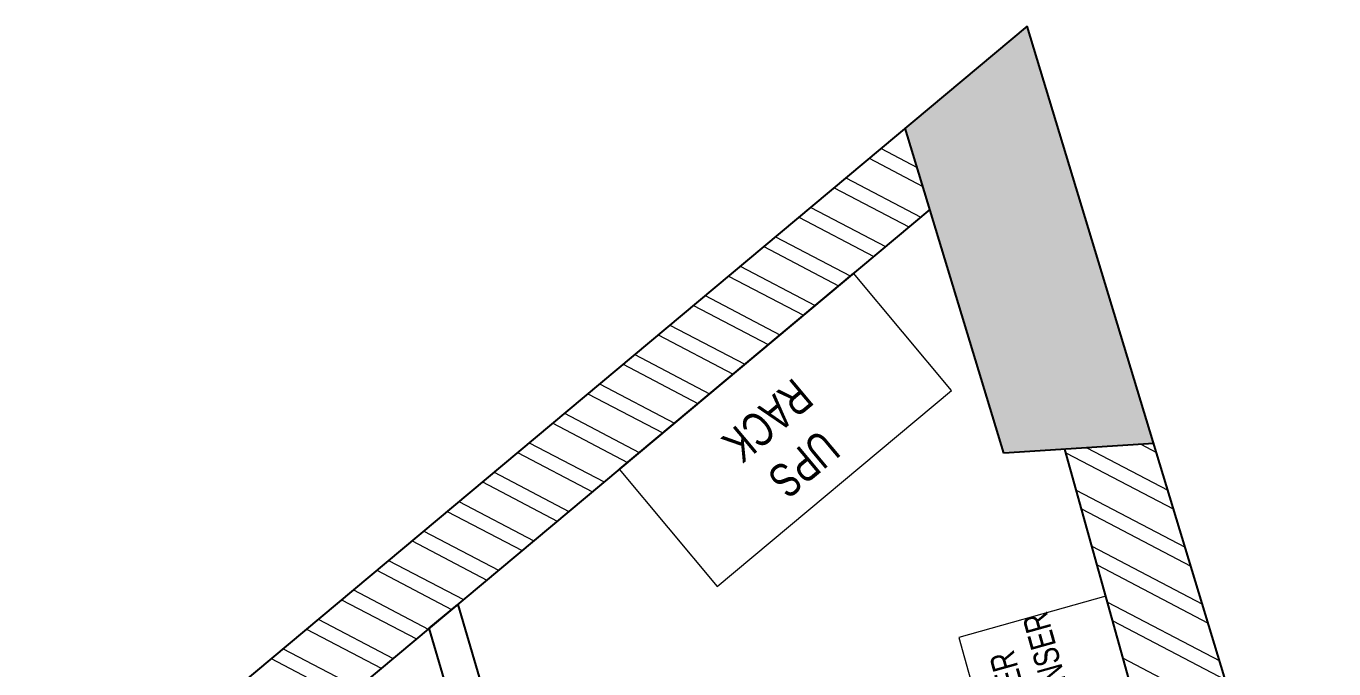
# Model space of a CAD drawing. Header units: feet. Extents: x 9017989 to 9027702, y -5945137 to -5930320.
# Drawn here: x 9020791 to 9024644, y -5932246 to -5930353 of the extents above; entities that cross this region are included whole.
import ezdxf

# ---------------------------------------------------------------- set-up
doc = ezdxf.new("R2010")
doc.units = ezdxf.units.FT
doc.header["$LTSCALE"] = 33
doc.header["$MEASUREMENT"] = 0
doc.layers.add('A-WALL', color=1, linetype='Continuous')
doc.layers.add('column', color=10, linetype='Continuous')
for name, color, linetype, lineweight in [('A-WALL HATCH', 251, 'Continuous', 0), ('column hatch', 5, 'Continuous', 0), ('LENS-PARTITION', 21, 'Continuous', 25), ('LENS-TEXT', 31, 'Continuous', 5), ('LENS_DIMENSION', 193, 'Continuous', 0), ('LK-FF&E WALL', 1, 'Continuous', 9)]:
    doc.layers.add(name, color=color, linetype=linetype, lineweight=lineweight)
doc.styles.add('LK TXT', font='GILC____.TTF', dxfattribs={"height": 100})

# ---------------------------------------------------------------- blocks, each defined once
blk = doc.blocks.new('A$Ca1a97255')
at = {"layer": 'A-WALL HATCH'}
h = blk.add_hatch(dxfattribs=at)
h.set_pattern_fill('ANSI32', color=256, scale=333, angle=0.9716)
h.set_pattern_definition([(45.971575, (-3777818.6, 5465605.54), (-89.7845112, 86.7900177), []), (45.971575, (-3777759.75, 5465606.54), (-89.7845112, 86.7900177), [])])
h.paths.add_polyline_path([(-6000.2, -51.3), (-5948.2, 179.1), (-11748, 129.5), (-11708.4, 305.1), (-13018, 274.3), (-13105.2, -112.1)])
h.paths.add_polyline_path([(-6153.9, 5765), (-6102, 5995), (-11410.1, 5995), (-11494.5, 5620.8), (-11182.3, 5550.4), (-11133.9, 5765)])
h.paths.add_polyline_path([(-3545.8, 5727.9), (-3485.5, 5995), (-5134.4, 5995), (-5172.9, 5824.1)])
h.paths.add_polyline_path([(-1284.3, -11), (-1226.5, 245.2), (-5046.1, 298.7), (-5123.4, -43.8)])
h.paths.add_polyline_path([(-437, 427.5), (-187.1, 429.7), (-2437.3, 5598.8), (-2679.5, 5578.9)])
at = {"layer": 'column hatch'}
h = blk.add_hatch(color=251, dxfattribs=at)
h.dxf.hatch_style = 1
h.paths.add_polyline_path([(-2437.3, 5598.8), (-2609.8, 5995), (-3485.5, 5995), (-3596.4, 5503.5)])
h.paths.add_polyline_path([(-5223.5, 5599.7), (-5134.4, 5995), (-6102, 5995), (-6202.3, 5550.4)])
h.paths.add_polyline_path([(-11597.9, 5162.3), (-11410.1, 5995), (-11864.4, 5995), (-12075.9, 5270.1)])
h.paths.add_polyline_path([(-13105.2, -112.1), (-12963, 518.2), (-13431.3, 623.8), (-13647.3, -116.7)])
h.paths.add_polyline_path([(-5123.4, -43.8), (-5010.9, 454.8), (-5906.4, 364.5), (-6000.2, -51.3)])
h.paths.add_polyline_path([(0, 0), (-187.1, 429.7), (-1186.9, 420.8), (-1284.3, -11)])
at = {"layer": 'A-WALL'}
for p, q in [((0, 0), (-2609.8, 5995)), ((-437, 427.5), (-2679.5, 5578.9)), ((-5046.1, 298.7), (-1226.5, 245.2)), ((-13647.3, -116.7), (0, 0))]:
    blk.add_line(p, q, dxfattribs=at)
at = {"layer": 'column'}
for p, q in [((-1186.9, 420.8), (-187.1, 429.7)), ((-1284.3, -11), (-1186.9, 420.8))]:
    blk.add_line(p, q, dxfattribs=at)

msp = doc.modelspace()

# ---------------------------------------------------------------- linework, layer by layer
at = {"layer": 'LENS-PARTITION'}
msp.add_lwpolyline([(9022575.6, -5934155.2), (9021979.2, -5932126.4), (9022062.9, -5932056.4), (9022671.5, -5934127)], close=True, dxfattribs=at)
at = {"layer": 'LK-FF&E WALL'}
for points in [[(9022827.5, -5932003.5), (9023517.9, -5931426.2), (9023229.2, -5931081), (9022538.8, -5931658.3)], [(9024091.5, -5932458.9), (9023972.4, -5932032.5), (9023538.9, -5932153.5), (9023658, -5932580)]]:
    msp.add_lwpolyline(points, close=True, dxfattribs=at)

# ---------------------------------------------------------------- block references
at = {"layer": 'LENS_DIMENSION', "rotation": 106.3809290552491}
msp.add_blockref('A$Ca1a97255', (9023741, -5930353.1), dxfattribs=at)

# ---------------------------------------------------------------- texts
at = {"layer": 'LENS-TEXT', "color": 0, "linetype": 'Continuous', "ltscale": 3, "attachment_point": 5, "style": 'LK TXT'}
for s, width, gutter_width, insert, char_height, rotation in [('UPS\\PRACK', 1099.487, 1, (9023029.4, -5931578.9), 100, 219.9055), ('WATER \\PDISPENSER', 264.162, 0.75, (9023761.8, -5932314.3), 75, 105.6041)]:
    msp.add_mtext_dynamic_manual_height_columns(s, width=width, gutter_width=gutter_width, heights=[0], dxfattribs=dict(at, insert=insert, char_height=char_height, rotation=rotation))

doc.saveas('drawing.dxf')
